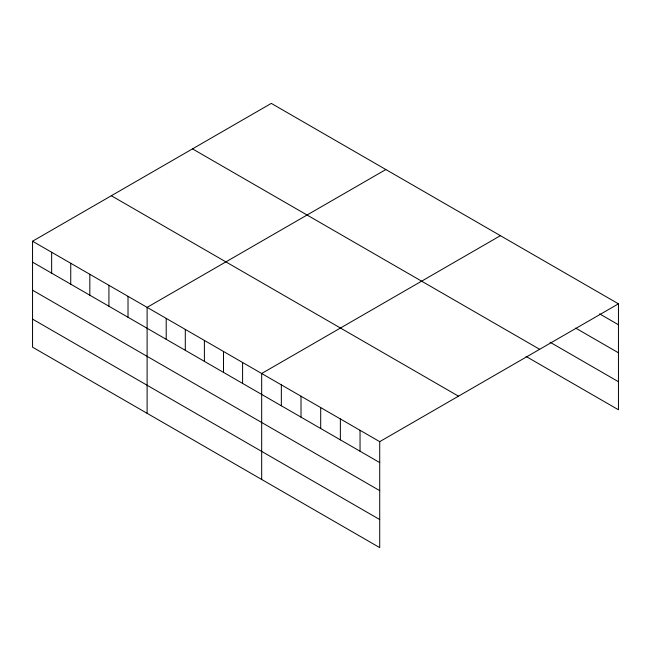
<?xml version="1.0" encoding="UTF-8"?>
<svg xmlns="http://www.w3.org/2000/svg" width="651" height="651" viewBox="0 0 651 651"><rect width="100%" height="100%" fill="white"/><g stroke="black" fill="none" stroke-linecap="round" stroke-linejoin="round"><path stroke-width="0.98" d="M32.55 241.228L379.712 441.655L379.712 547.613L32.55 347.178L32.55 241.228L271.288 103.387L618.45 303.822L618.45 409.772L526.073 356.447M385.848 169.537L147.11 307.37L147.11 413.32M500.416 235.678L261.678 373.511L261.678 479.462M379.712 441.655L618.45 303.822M599.636 313.88L618.45 324.743M575.687 328.112L618.45 352.801M550.022 342.206L618.45 381.714M192.501 148.876L539.663 349.31M111.337 195.739L458.499 396.174M32.55 262.141L379.712 462.576M32.55 290.2L379.712 490.634M32.55 319.112L379.712 519.547M360.044 430.303L360.044 451.216M340.367 418.943L340.367 439.856M320.699 407.583L320.699 428.504M301.022 396.223L301.022 417.145M281.346 384.871L281.346 405.785M242.587 362.485L242.587 383.406M223.488 351.459L223.488 372.38M204.398 340.44L204.398 361.354M185.299 329.414L185.299 350.336M166.208 318.388L166.208 339.309M128.019 296.343L128.019 317.265M108.929 285.317L108.929 306.239M89.83 274.299L89.83 295.212M70.739 263.273L70.739 284.186M51.641 252.246L51.641 273.168"/></g></svg>
